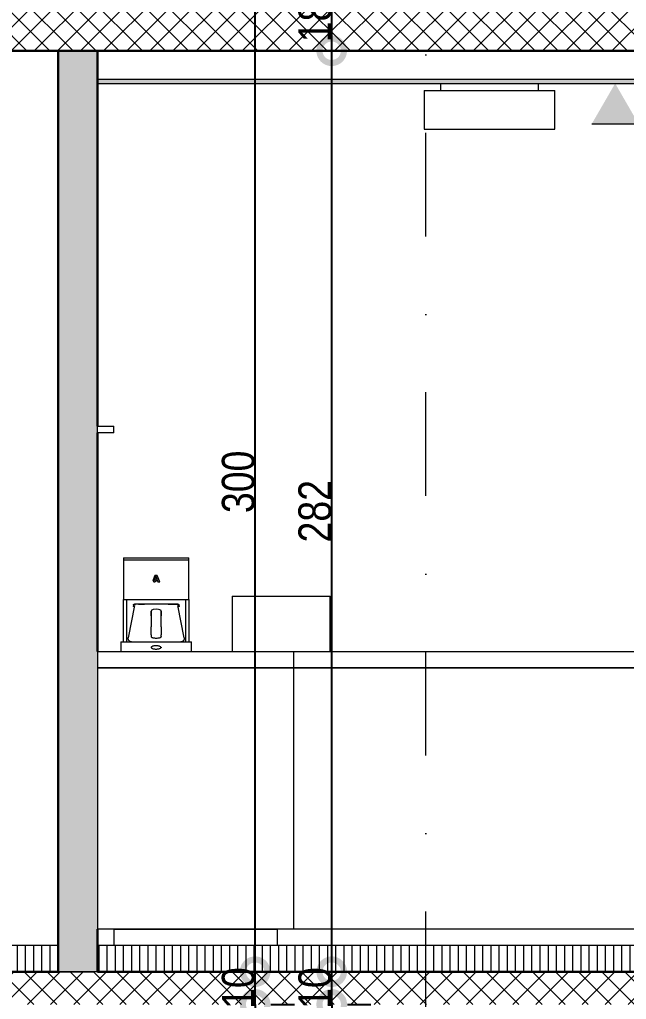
# Model space of a CAD drawing. Header units: centimetres. Extents: x 0 to 25250, y 0 to 2250.
# Drawn here: x 15586.3 to 15772, y 1397 to 1697 of the extents above; entities that cross this region are included whole.
import ezdxf

# ---------------------------------------------------------------- set-up
doc = ezdxf.new("R2010")
doc.units = ezdxf.units.CM
doc.linetypes.add('22-View-1$0$Dash', pattern=[31.75, 15.875, -15.875])
doc.linetypes.add('22-View-1$0$Dash dot', pattern=[79.375, 31.75, -23.8125, 0, -23.8125])
for name, color, linetype, lineweight in [('A-ANNO-DIMS', 7, 'Continuous', 9), ('A-ANNO-NOTE', 7, 'Continuous', 9), ('A-CLNG', 7, 'Continuous', 15), ('A-CLNG-PATT', 7, 'Continuous', 15), ('A-DETL', 7, 'Continuous', 9), ('A-FLOR-FNSH', 7, 'Continuous', 9), ('A-FLOR-LEVL', 7, 'Continuous', 9), ('A-FLOR-MCUT', 7, 'Continuous', 9), ('A-FLOR-PATT', 7, 'Continuous', 9), ('A-GENM', 7, 'Continuous', 9), ('A-WALL', 7, 'Continuous', 9), ('A-WALL-PATT', 7, 'Continuous', 9), ('E-ELEC-EQPM', 7, 'Continuous', 9), ('E-LITE-EQPM', 7, 'Continuous', 9), ('G-ANNO-DIMS', 7, 'Continuous', 9), ('I-FURN', 7, 'Continuous', 9), ('S-GRID', 7, 'Continuous', 9)]:
    doc.layers.add(name, color=color, linetype=linetype, lineweight=lineweight)
doc.styles.add('22-View-1$0$Arial Narrow', font='ARIALN.TTF', dxfattribs={"height": 10})
doc.dimstyles.new('22-View-1$0$TEC_DIM', dxfattribs={"dimscale": 30.48, "dimtxt": 10.23431, "dimasz": 0.492126, "dimexe": 0.393701, "dimexo": 0.246063, "dimgap": 0, "dimtad": 1, "dimdec": 0, "dimzin": 0, "dimdsep": 46, "dimtxsty": '22-View-1$0$Arial Narrow', "dimblk1": '22-View-1$0$_DotSmall', "dimblk2": '22-View-1$0$_DotSmall', "dimsah": 1, "dimcen": 0.09, "dimazin": 0, "dimtfac": 1, "dimtdec": 4, "dimtix": 1, "dimtmove": 0, "dimatfit": 3, "dimfxl": 1, "dimtvp": 1, "dimtolj": 1, "dimtzin": 0, "dimarcsym": 2})
pattern_1 = [(45, (15996.2383, 1739.3646), (-3.535534, 3.535534), []), (135, (15996.2383, 1739.3646), (-3.535534, -3.535534), [])]

# ---------------------------------------------------------------- blocks, each defined once
blk = doc.blocks.new('ПЛОТ - КУХНЕНСКИ-1839111-5-5')
at = {"layer": 'I-FURN', "color": 253, "true_color": 0xaaaaaa}
for p, q in [((-1452.14, 98), (-1392.14, 98)), ((-1452.14, 98), (-1452.14, 93)), ((-1392.14, 98), (-1392.14, 93)), ((-1392.14, 93), (-1452.14, 93)), ((-1452.14, 93), (-1392.14, 93)), ((-1452.14, 93), (-1452.14, 13)), ((-1392.14, 93), (-1392.14, 13)), ((-1392.14, 13), (-1452.14, 13)), ((-1447.14, 13), (-1397.14, 13)), ((-1447.14, 13), (-1447.14, 8)), ((-1397.14, 13), (-1397.14, 8)), ((-1397.14, 8), (-1447.14, 8))]:
    blk.add_line(p, q, dxfattribs=at)
blk = doc.blocks.new('ПЛОТ - КУХНЕНСКИ-1872077-5-5')
at = {"layer": 'I-FURN', "color": 253, "true_color": 0xaaaaaa}
for p, q in [((-1392.14, 98), (-1272.14, 98)), ((-1272.14, 98), (-1272.14, 93)), ((-1272.14, 93), (-1392.14, 93)), ((-1392.14, 93), (-1272.14, 93)), ((-1272.14, 93), (-1272.14, 13)), ((-1272.14, 13), (-1392.14, 13)), ((-1272.14, 13), (-1272.14, 8))]:
    blk.add_line(p, q, dxfattribs=at)
blk = doc.blocks.new('Kaffee-Filtermaschine - D 200 H 300-2335030-5-5')
at = {"layer": 'A-GENM', "color": 253, "true_color": 0xaaaaaa}
for p, q in [((-1434.59, 121.29), (-1435.12, 120.02)), ((-1434.63, 119.86), (-1434.22, 120.83)), ((-1433.94, 121.35), (-1434.5, 121.35)), ((-1434.5, 121.35), (-1434.14, 121.35)), ((-1434.5, 121.34), (-1434.5, 121.34)), ((-1434.22, 120.83), (-1434.41, 121.28)), ((-1434.41, 121.28), (-1433.6, 119.35)), ((-1434.14, 121.35), (-1433.94, 121.35)), ((-1433.03, 119.35), (-1433.85, 121.29)), ((-1435.12, 119.92), (-1434.84, 119.41)), ((-1434.85, 119.41), (-1435.12, 119.92)), ((-1435.12, 119.92), (-1435.12, 119.92)), ((-1433.81, 119.86), (-1435.02, 119.86)), ((-1435.02, 119.86), (-1435.02, 119.86)), ((-1435.02, 119.86), (-1434.63, 119.86)), ((-1434.46, 119.46), (-1433.81, 119.86)), ((-1433.6, 119.35), (-1433.03, 119.35))]:
    blk.add_line(p, q, dxfattribs=at)
for centre, major_axis, start_param, end_param in [((-1435.02, 119.98), (0, 0.117), 1.171956, 3.141593), ((-1434.5, 121.24), (0, 0.1), 5.11123, 7.332016), ((-1434.5, 121.24), (0, 0.1), 5.357984, 7.332016), ((-1434.5, 121.26), (0, 0.094), 0, 1.174826), ((-1434.5, 121.24), (0, 0.1), 5.11123, 7.332016), ((-1434.5, 121.24), (0, 0.1), 5.357984, 7.332016), ((-1434.5, 121.26), (0, 0.094), 0, 1.174826), ((-1433.94, 121.25), (0, 0.1), 5.11123, 6.283185), ((-1435.02, 119.98), (0, 0.117), 1.41816, 2.895388), ((-1435.02, 119.98), (0, 0.117), 2.059537, 3.141593), ((-1435.02, 119.98), (0, 0.117), 2.059537, 2.925181), ((-1434.76, 119.45), (0, 0.1), 2.059537, 2.959231), ((-1434.76, 119.45), (0, 0.1), 2.059537, 2.959231), ((-1434.73, 119.57), (0, 0.222), 2.959231, 3.454167), ((-1434.73, 119.57), (0, 0.222), 2.959231, 3.454167), ((-1434.96, 120.26), (0, 0.948), 3.454167, 3.700098), ((-1434.96, 120.26), (0, 0.948), 3.454167, 3.577132)]:
    blk.add_ellipse(centre, major_axis=major_axis, ratio=0.999983, start_param=start_param, end_param=end_param, dxfattribs=at)
at = {"layer": 'E-ELEC-EQPM', "color": 253, "true_color": 0xaaaaaa}
for p, q in [((-1444.14, 126.7), (-1444.14, 126)), ((-1424.14, 126), (-1424.14, 126.7)), ((-1444.14, 126), (-1444.14, 114)), ((-1424.14, 114), (-1424.14, 126)), ((-1444.14, 114), (-1424.14, 114)), ((-1444.14, 101), (-1444.14, 114)), ((-1443.14, 101), (-1443.14, 114)), ((-1440.75, 112.1), (-1442.68, 102.19)), ((-1441.09, 112.34), (-1441.14, 112.05)), ((-1440.91, 111.73), (-1440.82, 111.71)), ((-1429.32, 112.53), (-1427.51, 112.59)), ((-1425.61, 102.19), (-1427.54, 112.1)), ((-1427.47, 111.71), (-1427.38, 111.73)), ((-1427.15, 112.05), (-1427.2, 112.34)), ((-1425.14, 114), (-1425.14, 101)), ((-1424.14, 114), (-1424.14, 101)), ((-1435.64, 110.42), (-1435.64, 110.25)), ((-1435.64, 109), (-1435.64, 105.62)), ((-1432.64, 110.25), (-1432.64, 110.42)), ((-1432.64, 105.62), (-1432.64, 109)), ((-1435.64, 103.17), (-1435.64, 102.55)), ((-1435.64, 102.55), (-1435.62, 102.63)), ((-1432.66, 102.63), (-1432.64, 102.55)), ((-1432.64, 102.55), (-1432.64, 103.17)), ((-1444.94, 101), (-1444.94, 98)), ((-1444.94, 101), (-1423.34, 101)), ((-1434.08, 99.79), (-1434.19, 99.79)), ((-1432.61, 99.37), (-1432.6, 99.29)), ((-1423.34, 98), (-1423.34, 101)), ((-1434.19, 98.79), (-1434.08, 98.79))]:
    blk.add_line(p, q, dxfattribs=at)
at = {"layer": 'E-ELEC-EQPM', "color": 253, "true_color": 0xaaaaaa, "flags": 128}
for points in [[(-1444.14, 126.7), (-1443.85, 126.7), (-1443, 126.7), (-1441.63, 126.7), (-1439.82, 126.7), (-1437.69, 126.7), (-1435.35, 126.7), (-1432.94, 126.7), (-1430.6, 126.7), (-1428.46, 126.7), (-1426.66, 126.7), (-1425.29, 126.7), (-1424.43, 126.7), (-1424.14, 126.7)], [(-1424.14, 126), (-1424.43, 126), (-1425.29, 126), (-1426.66, 126), (-1428.46, 126), (-1430.6, 126), (-1432.94, 126), (-1435.35, 126), (-1437.69, 126), (-1439.82, 126), (-1441.63, 126), (-1443, 126), (-1443.85, 126), (-1444.14, 126)], [(-1440.91, 111.73), (-1440.92, 111.73), (-1440.93, 111.73), (-1440.94, 111.74), (-1440.95, 111.74), (-1440.97, 111.74), (-1440.98, 111.75), (-1440.99, 111.75), (-1441, 111.76), (-1441.01, 111.76), (-1441.01, 111.77), (-1441.02, 111.77), (-1441.03, 111.78), (-1441.04, 111.79), (-1441.05, 111.8), (-1441.06, 111.8), (-1441.07, 111.81), (-1441.07, 111.82), (-1441.08, 111.83), (-1441.09, 111.84), (-1441.09, 111.85), (-1441.1, 111.86), (-1441.11, 111.86), (-1441.11, 111.87), (-1441.12, 111.88), (-1441.12, 111.89), (-1441.12, 111.9), (-1441.13, 111.92), (-1441.13, 111.93), (-1441.13, 111.94), (-1441.14, 111.95), (-1441.14, 111.96), (-1441.14, 111.97), (-1441.14, 111.98), (-1441.14, 111.99), (-1441.14, 112), (-1441.14, 112.01), (-1441.14, 112.03), (-1441.14, 112.04), (-1441.14, 112.05), (-1441.14, 112.05)], [(-1441.09, 112.34), (-1441.08, 112.35), (-1441.08, 112.36), (-1441.08, 112.37), (-1441.07, 112.38), (-1441.07, 112.4), (-1441.07, 112.41), (-1441.06, 112.42), (-1441.05, 112.43), (-1441.05, 112.44), (-1441.04, 112.45), (-1441.04, 112.46), (-1441.03, 112.47), (-1441.02, 112.48), (-1441.01, 112.49), (-1441, 112.5), (-1441, 112.51), (-1440.99, 112.52), (-1440.98, 112.52), (-1440.97, 112.53), (-1440.96, 112.54), (-1440.95, 112.54), (-1440.94, 112.55), (-1440.93, 112.56), (-1440.91, 112.56), (-1440.9, 112.57), (-1440.89, 112.57), (-1440.88, 112.58), (-1440.87, 112.58), (-1440.86, 112.58), (-1440.84, 112.58), (-1440.83, 112.59), (-1440.82, 112.59), (-1440.81, 112.59), (-1440.8, 112.59), (-1440.78, 112.59)], [(-1440.78, 112.59), (-1440.78, 112.59), (-1440.76, 112.59), (-1440.74, 112.59), (-1440.7, 112.59), (-1440.65, 112.59), (-1440.59, 112.59), (-1440.53, 112.59)], [(-1427.5, 112.59), (-1427.51, 112.59), (-1427.52, 112.59), (-1427.55, 112.59), (-1427.59, 112.59), (-1427.63, 112.59), (-1427.69, 112.59), (-1427.76, 112.59), (-1427.84, 112.59), (-1427.93, 112.59), (-1428.03, 112.59), (-1428.13, 112.59), (-1428.25, 112.59), (-1428.38, 112.59), (-1428.52, 112.59), (-1428.66, 112.59), (-1428.82, 112.59), (-1428.98, 112.59), (-1429.15, 112.59), (-1429.33, 112.59), (-1429.52, 112.59), (-1429.71, 112.59), (-1429.91, 112.59), (-1430.12, 112.59), (-1430.33, 112.59), (-1430.56, 112.59), (-1430.78, 112.59), (-1431.01, 112.59), (-1431.25, 112.59), (-1431.49, 112.59), (-1431.74, 112.59), (-1431.99, 112.59), (-1432.24, 112.59), (-1432.5, 112.59), (-1432.75, 112.59), (-1433.01, 112.59), (-1433.28, 112.59), (-1433.54, 112.59), (-1433.81, 112.59), (-1434.07, 112.59), (-1434.34, 112.59), (-1434.6, 112.59), (-1434.87, 112.59), (-1435.13, 112.59), (-1435.39, 112.59), (-1435.65, 112.59), (-1435.91, 112.59), (-1436.16, 112.59), (-1436.42, 112.59), (-1436.66, 112.59), (-1436.91, 112.59), (-1437.15, 112.59), (-1437.38, 112.59), (-1437.61, 112.59), (-1437.83, 112.59), (-1438.05, 112.59), (-1438.26, 112.59), (-1438.47, 112.59), (-1438.67, 112.59), (-1438.86, 112.59), (-1439.04, 112.59), (-1439.22, 112.59), (-1439.38, 112.59), (-1439.54, 112.59), (-1439.69, 112.59), (-1439.83, 112.59), (-1439.97, 112.59), (-1440.09, 112.59), (-1440.2, 112.59), (-1440.31, 112.59), (-1440.4, 112.59), (-1440.48, 112.59), (-1440.56, 112.59), (-1440.62, 112.59), (-1440.68, 112.59), (-1440.72, 112.59), (-1440.75, 112.59), (-1440.77, 112.59), (-1440.78, 112.59), (-1440.78, 112.59)], [(-1439.55, 112.59), (-1439.47, 112.59), (-1439.31, 112.59), (-1439.14, 112.59), (-1438.96, 112.59), (-1438.77, 112.59), (-1438.58, 112.59), (-1438.37, 112.59), (-1438.17, 112.59), (-1437.95, 112.59), (-1437.76, 112.59)], [(-1430.53, 112.59), (-1430.45, 112.59), (-1430.24, 112.59), (-1430.02, 112.59), (-1429.82, 112.59), (-1429.62, 112.59), (-1429.43, 112.59), (-1429.25, 112.59), (-1429.07, 112.59), (-1428.9, 112.59), (-1428.74, 112.59)], [(-1427.8, 112.59), (-1427.73, 112.59), (-1427.66, 112.59), (-1427.61, 112.59), (-1427.57, 112.59), (-1427.54, 112.59), (-1427.51, 112.59), (-1427.5, 112.59), (-1427.5, 112.59)], [(-1427.5, 112.59), (-1427.49, 112.59), (-1427.48, 112.59), (-1427.47, 112.59), (-1427.45, 112.59), (-1427.44, 112.58), (-1427.43, 112.58), (-1427.42, 112.58), (-1427.41, 112.58), (-1427.39, 112.57), (-1427.38, 112.57), (-1427.37, 112.56), (-1427.36, 112.56), (-1427.35, 112.55), (-1427.34, 112.54), (-1427.33, 112.54), (-1427.32, 112.53), (-1427.31, 112.52), (-1427.3, 112.51), (-1427.29, 112.51), (-1427.28, 112.5), (-1427.27, 112.49), (-1427.27, 112.48), (-1427.26, 112.47), (-1427.25, 112.46), (-1427.24, 112.45), (-1427.24, 112.44), (-1427.23, 112.43), (-1427.23, 112.42), (-1427.22, 112.41), (-1427.22, 112.4), (-1427.21, 112.38), (-1427.21, 112.37), (-1427.2, 112.36), (-1427.2, 112.35), (-1427.2, 112.34)], [(-1427.15, 112.05), (-1427.15, 112.04), (-1427.15, 112.03), (-1427.15, 112.02), (-1427.15, 112.01), (-1427.15, 111.99), (-1427.15, 111.98), (-1427.15, 111.97), (-1427.15, 111.96), (-1427.15, 111.95), (-1427.15, 111.94), (-1427.15, 111.93), (-1427.16, 111.92), (-1427.16, 111.91), (-1427.17, 111.9), (-1427.17, 111.89), (-1427.17, 111.88), (-1427.18, 111.87), (-1427.19, 111.86), (-1427.19, 111.85), (-1427.2, 111.84), (-1427.2, 111.83), (-1427.21, 111.82), (-1427.22, 111.81), (-1427.23, 111.81), (-1427.23, 111.8), (-1427.24, 111.79), (-1427.25, 111.78), (-1427.26, 111.78), (-1427.27, 111.77), (-1427.28, 111.76), (-1427.29, 111.76), (-1427.3, 111.75), (-1427.31, 111.75), (-1427.32, 111.74), (-1427.33, 111.74), (-1427.34, 111.74), (-1427.35, 111.73), (-1427.36, 111.73), (-1427.37, 111.73), (-1427.38, 111.73)], [(-1432.64, 110.49), (-1432.65, 110.53), (-1432.66, 110.57), (-1432.69, 110.61), (-1432.73, 110.65), (-1432.83, 110.73), (-1432.99, 110.81), (-1433.47, 110.93), (-1434.2, 110.99), (-1435.04, 110.89), (-1435.32, 110.8), (-1435.47, 110.72), (-1435.55, 110.66), (-1435.59, 110.61), (-1435.62, 110.58), (-1435.64, 110.53), (-1435.64, 110.49)], [(-1435.64, 110.42), (-1435.64, 110.22), (-1435.64, 109)], [(-1435.64, 109), (-1435.64, 110.22), (-1435.64, 110.42)], [(-1432.64, 109), (-1432.64, 110.22), (-1432.64, 110.42)], [(-1432.64, 110.42), (-1432.64, 110.22), (-1432.64, 109)], [(-1435.64, 103.17), (-1435.64, 103.22), (-1435.64, 103.28), (-1435.64, 103.35), (-1435.64, 103.43), (-1435.64, 103.53), (-1435.64, 103.63), (-1435.64, 103.74), (-1435.64, 103.86), (-1435.64, 103.99), (-1435.64, 104.13), (-1435.64, 104.27), (-1435.64, 104.42), (-1435.64, 104.57), (-1435.64, 104.73), (-1435.64, 104.88), (-1435.64, 105.04), (-1435.64, 105.2), (-1435.64, 105.36), (-1435.64, 105.52), (-1435.64, 105.62)], [(-1432.64, 105.62), (-1432.64, 105.47), (-1432.64, 105.31), (-1432.64, 105.15), (-1432.64, 104.99), (-1432.64, 104.83), (-1432.64, 104.67), (-1432.64, 104.52), (-1432.64, 104.37), (-1432.64, 104.22), (-1432.64, 104.08), (-1432.64, 103.95), (-1432.64, 103.82), (-1432.64, 103.7), (-1432.64, 103.6), (-1432.64, 103.5), (-1432.64, 103.41), (-1432.64, 103.33), (-1432.64, 103.26), (-1432.64, 103.2), (-1432.64, 103.17)], [(-1441.73, 101), (-1441.77, 101), (-1441.81, 101.01), (-1441.85, 101.01), (-1441.89, 101.02), (-1441.93, 101.03), (-1441.97, 101.04), (-1442.01, 101.05), (-1442.05, 101.06), (-1442.08, 101.08), (-1442.12, 101.1), (-1442.16, 101.11), (-1442.19, 101.13), (-1442.23, 101.15), (-1442.26, 101.17), (-1442.29, 101.2), (-1442.32, 101.22), (-1442.35, 101.25), (-1442.38, 101.28), (-1442.41, 101.3), (-1442.44, 101.33), (-1442.46, 101.36), (-1442.49, 101.39), (-1442.51, 101.43), (-1442.54, 101.46), (-1442.56, 101.49), (-1442.58, 101.53), (-1442.59, 101.56), (-1442.61, 101.6), (-1442.63, 101.64), (-1442.64, 101.68), (-1442.65, 101.71), (-1442.66, 101.75), (-1442.67, 101.79), (-1442.68, 101.83), (-1442.69, 101.87), (-1442.69, 101.91), (-1442.69, 101.95), (-1442.69, 101.99), (-1442.69, 102.03), (-1442.69, 102.07), (-1442.69, 102.11), (-1442.68, 102.15), (-1442.68, 102.19), (-1442.68, 102.19)], [(-1432.64, 102.55), (-1432.66, 102.48), (-1432.72, 102.4), (-1432.81, 102.33), (-1432.93, 102.27), (-1433.08, 102.21), (-1433.26, 102.16), (-1433.46, 102.12), (-1433.68, 102.09), (-1433.91, 102.08), (-1434.14, 102.07), (-1434.38, 102.08), (-1434.61, 102.09), (-1434.82, 102.12), (-1435.03, 102.16), (-1435.2, 102.21), (-1435.36, 102.27), (-1435.48, 102.33), (-1435.57, 102.4), (-1435.62, 102.48), (-1435.64, 102.55)], [(-1425.61, 102.19), (-1425.6, 102.15), (-1425.6, 102.11), (-1425.6, 102.07), (-1425.59, 102.03), (-1425.59, 101.99), (-1425.59, 101.95), (-1425.6, 101.91), (-1425.6, 101.87), (-1425.61, 101.83), (-1425.61, 101.79), (-1425.62, 101.75), (-1425.63, 101.72), (-1425.65, 101.68), (-1425.66, 101.64), (-1425.68, 101.6), (-1425.69, 101.57), (-1425.71, 101.53), (-1425.73, 101.5), (-1425.75, 101.46), (-1425.77, 101.43), (-1425.8, 101.4), (-1425.82, 101.36), (-1425.85, 101.33), (-1425.87, 101.31), (-1425.9, 101.28), (-1425.93, 101.25), (-1425.96, 101.22), (-1425.99, 101.2), (-1426.03, 101.18), (-1426.06, 101.15), (-1426.09, 101.13), (-1426.13, 101.11), (-1426.16, 101.1), (-1426.2, 101.08), (-1426.24, 101.07), (-1426.28, 101.05), (-1426.31, 101.04), (-1426.35, 101.03), (-1426.39, 101.02), (-1426.43, 101.01), (-1426.47, 101.01), (-1426.51, 101), (-1426.55, 101), (-1426.59, 101)], [(-1441.66, 101), (-1441.68, 101), (-1441.69, 101)], [(-1441.69, 101), (-1441.67, 101), (-1441.64, 101), (-1441.6, 101), (-1441.54, 101), (-1441.48, 101), (-1441.4, 101)], [(-1432.7, 99.29), (-1432.72, 99.37), (-1432.78, 99.45), (-1432.87, 99.52), (-1432.99, 99.59), (-1433.14, 99.65), (-1433.32, 99.7), (-1433.51, 99.74), (-1433.73, 99.77), (-1433.96, 99.79), (-1434.19, 99.79), (-1434.42, 99.79), (-1434.65, 99.77), (-1434.86, 99.74), (-1435.06, 99.7), (-1435.24, 99.65), (-1435.39, 99.59), (-1435.51, 99.52), (-1435.6, 99.45), (-1435.65, 99.37), (-1435.67, 99.29)], [(-1435.67, 99.29), (-1435.65, 99.21), (-1435.6, 99.14), (-1435.51, 99.07), (-1435.39, 99), (-1435.24, 98.94), (-1435.06, 98.89), (-1434.86, 98.85), (-1434.65, 98.82), (-1434.42, 98.8), (-1434.19, 98.79), (-1433.96, 98.8), (-1433.73, 98.82), (-1433.51, 98.85), (-1433.32, 98.89), (-1433.14, 98.94), (-1432.99, 99), (-1432.87, 99.07), (-1432.78, 99.14), (-1432.72, 99.21), (-1432.7, 99.29)], [(-1432.6, 99.29), (-1432.61, 99.21), (-1432.67, 99.14)], [(-1426.93, 101), (-1426.85, 101), (-1426.78, 101), (-1426.72, 101), (-1426.67, 101), (-1426.63, 101), (-1426.61, 101), (-1426.59, 101)], [(-1426.6, 101), (-1426.62, 101), (-1426.65, 101)]]:
    blk.add_lwpolyline(points, dxfattribs=at)
blk = doc.blocks.new('toster - toster-2335973-5-5')
at = {"layer": 'E-ELEC-EQPM', "color": 253, "true_color": 0xaaaaaa}
for p, q in [((-1410.86, 115), (-1410.86, 98)), ((-1410.86, 115), (-1407.86, 115)), ((-1407.86, 115), (-1383.81, 115)), ((-1383.81, 115), (-1380.86, 115)), ((-1380.86, 98), (-1380.86, 115))]:
    blk.add_line(p, q, dxfattribs=at)
blk = doc.blocks.new('Spot Elevations - ELEVATION_PROJECT-V35-5-5')
at = {"layer": 'A-ANNO-NOTE'}
blk.add_hatch(color=256, dxfattribs=at).paths.add_polyline_path([(-886.85, 549.61), (-872.54, 549.61), (-879.69, 562)])
blk.add_line((-886.85, 549.61), (-836.85, 549.61), dxfattribs=at)
blk = doc.blocks.new('22-View-1$0$_DotSmall')
at = {"color": 0, "linetype": 'ByBlock', "const_width": 0.5}
blk.add_lwpolyline([(-0.0625, 0, 1), (0.0625, 0, 1)], format="xyb", close=True, dxfattribs=at)
blk = doc.blocks.new('*D3181')
at = {"layer": 'A-ANNO-DIMS', "color": 0, "lineweight": -2, "transparency": 16777216}
for p, q in [((15681.81, 1405.47), (15681.81, 1420.47)), ((15681.81, 1395.47), (15681.81, 1405.47)), ((15686.66, 1405.47), (15693.81, 1405.47)), ((15681.81, 1395.47), (15681.81, 1380.47)), ((15686.66, 1395.47), (15693.81, 1395.47))]:
    blk.add_line(p, q, dxfattribs=at)
at = {"layer": 'A-ANNO-DIMS', "color": 0, "lineweight": -2, "transparency": 16777216, "xscale": 15, "yscale": 15, "zscale": 15}
for p, rotation in [((15681.81, 1405.47), 270), ((15681.81, 1395.47), 90)]:
    blk.add_blockref('22-View-1$0$_DotSmall', p, dxfattribs=dict(at, rotation=rotation))
at = {"layer": 'A-ANNO-DIMS', "color": 0, "transparency": 16777216, "insert": (15676.7, 1400.47), "char_height": 10, "width": 15.2053, "attachment_point": 5, "rotation": 90, "style": '22-View-1$0$Arial Narrow'}
blk.add_mtext('\\A1;10', dxfattribs=at)
blk = doc.blocks.new('*D3182')
at = {"layer": 'A-ANNO-DIMS', "color": 0, "lineweight": -2, "transparency": 16777216}
for p, q in [((15681.81, 1405.47), (15681.81, 1687.47)), ((15686.66, 1687.47), (15693.81, 1687.47)), ((15686.66, 1405.47), (15693.81, 1405.47))]:
    blk.add_line(p, q, dxfattribs=at)
at = {"layer": 'A-ANNO-DIMS', "color": 0, "lineweight": -2, "transparency": 16777216, "xscale": 15, "yscale": 15, "zscale": 15}
for p, rotation in [((15681.81, 1687.47), 90), ((15681.81, 1405.47), 270)]:
    blk.add_blockref('22-View-1$0$_DotSmall', p, dxfattribs=dict(at, rotation=rotation))
at = {"layer": 'A-ANNO-DIMS', "color": 0, "transparency": 16777216, "insert": (15676.7, 1546.47), "char_height": 10, "width": 22.8079, "attachment_point": 5, "rotation": 90, "style": '22-View-1$0$Arial Narrow'}
blk.add_mtext('\\A1;282', dxfattribs=at)
blk = doc.blocks.new('*D3183')
at = {"layer": 'A-ANNO-DIMS', "color": 0, "lineweight": -2, "transparency": 16777216}
for p, q in [((15681.81, 1687.47), (15681.81, 1705.47)), ((15686.66, 1705.47), (15693.81, 1705.47)), ((15686.66, 1687.47), (15693.81, 1687.47))]:
    blk.add_line(p, q, dxfattribs=at)
at = {"layer": 'A-ANNO-DIMS', "color": 0, "lineweight": -2, "transparency": 16777216, "xscale": 15, "yscale": 15, "zscale": 15}
for p, rotation in [((15681.81, 1705.47), 90), ((15681.81, 1687.47), 270)]:
    blk.add_blockref('22-View-1$0$_DotSmall', p, dxfattribs=dict(at, rotation=rotation))
at = {"layer": 'A-ANNO-DIMS', "color": 0, "transparency": 16777216, "insert": (15676.7, 1696.47), "char_height": 10, "width": 15.2053, "attachment_point": 5, "rotation": 90, "style": '22-View-1$0$Arial Narrow'}
blk.add_mtext('\\A1;18', dxfattribs=at)
blk = doc.blocks.new('*D3187')
at = {"layer": 'A-ANNO-DIMS', "color": 0, "lineweight": -2, "transparency": 16777216}
for p, q in [((15658.38, 1405.47), (15658.38, 1420.47)), ((15658.38, 1395.47), (15658.38, 1405.47)), ((15663.23, 1405.47), (15670.38, 1405.47)), ((15658.38, 1395.47), (15658.38, 1380.47)), ((15663.23, 1395.47), (15670.38, 1395.47))]:
    blk.add_line(p, q, dxfattribs=at)
at = {"layer": 'A-ANNO-DIMS', "color": 0, "lineweight": -2, "transparency": 16777216, "xscale": 15, "yscale": 15, "zscale": 15}
for p, rotation in [((15658.38, 1405.47), 270), ((15658.38, 1395.47), 90)]:
    blk.add_blockref('22-View-1$0$_DotSmall', p, dxfattribs=dict(at, rotation=rotation))
at = {"layer": 'A-ANNO-DIMS', "color": 0, "transparency": 16777216, "insert": (15653.27, 1400.47), "char_height": 10, "width": 15.2053, "attachment_point": 5, "rotation": 90, "style": '22-View-1$0$Arial Narrow'}
blk.add_mtext('\\A1;10', dxfattribs=at)
blk = doc.blocks.new('*D3188')
at = {"layer": 'A-ANNO-DIMS', "color": 0, "lineweight": -2, "transparency": 16777216}
for p, q in [((15658.38, 1405.47), (15658.38, 1705.47)), ((15663.23, 1705.47), (15670.38, 1705.47)), ((15663.23, 1405.47), (15670.38, 1405.47))]:
    blk.add_line(p, q, dxfattribs=at)
at = {"layer": 'A-ANNO-DIMS', "color": 0, "lineweight": -2, "transparency": 16777216, "xscale": 15, "yscale": 15, "zscale": 15}
for p, rotation in [((15658.38, 1705.47), 90), ((15658.38, 1405.47), 270)]:
    blk.add_blockref('22-View-1$0$_DotSmall', p, dxfattribs=dict(at, rotation=rotation))
at = {"layer": 'A-ANNO-DIMS', "color": 0, "transparency": 16777216, "insert": (15653.27, 1555.47), "char_height": 10, "width": 22.8079, "attachment_point": 5, "rotation": 90, "style": '22-View-1$0$Arial Narrow'}
blk.add_mtext('\\A1;300', dxfattribs=at)
blk = doc.blocks.new('Deckenleuchte rund mit Ring Aufbau - 40-1643942-5-5')
at = {"layer": 'E-LITE-EQPM', "lineweight": 5}
for p, q in [((-1347.14, 272), (-1347.14, 269.81)), ((-1317.14, 269.81), (-1317.14, 272)), ((-1352.14, 269.81), (-1352.14, 258.03)), ((-1352.14, 269.81), (-1312.14, 269.81)), ((-1312.14, 258.03), (-1312.14, 269.81)), ((-1352.14, 258.03), (-1312.14, 258.03))]:
    blk.add_line(p, q, dxfattribs=at)
blk = doc.blocks.new('LED STRIP PHOTO_0010 - LED-1721011-5-5')
at = {"layer": 'E-LITE-EQPM', "lineweight": 5}
for p, q in [((-1452.14, 167), (-1447.14, 167)), ((-1452.14, 165), (-1452.14, 167)), ((-1447.14, 165), (-1447.14, 167)), ((-1447.14, 165), (-1452.14, 165))]:
    blk.add_line(p, q, dxfattribs=at)

msp = doc.modelspace()

# ---------------------------------------------------------------- hatches: boundary and pattern name
at = {"layer": 'A-CLNG-PATT', "lineweight": 5, "true_color": 0xffff80}
h = msp.add_hatch(color=51, dxfattribs=at)
h.paths.add_polyline_path([(16118.1, 1677.47), (16118.1, 1678.72), (16045.16, 1678.72), (16045.16, 1677.47), (16104.87, 1677.47)])
h.paths.add_polyline_path([(15610.1, 1677.47), (15881.05, 1677.47), (15881.04, 1678.72), (15610.1, 1678.72)])
h.paths.add_polyline_path([(16041.05, 1677.47), (16041.04, 1678.72), (15885.16, 1678.72), (15885.22, 1677.47), (16041, 1677.47)])
at = {"layer": 'A-FLOR-PATT'}
h = msp.add_hatch(dxfattribs=at)
h.set_pattern_fill('FP1_8', color=256, style=0, pattern_type=2)
h.set_pattern_definition(pattern_1)
h.paths.add_polyline_path([(15598.1, 1687.47), (16118.1, 1687.47), (16118.1, 1705.47), (15363.1, 1705.47), (15363.1, 1687.47), (15555.74, 1687.47)])
at = {"layer": 'A-FLOR-PATT', "true_color": 0x787878}
h = msp.add_hatch(dxfattribs=at)
h.set_pattern_fill('FP1_4', color=8, style=0, pattern_type=2)
h.set_pattern_definition([(270, (16058.1043, 1413.4686), (2.5, 2e-16), [])])
h.paths.add_polyline_path([(15388.1, 1405.47), (15598.1, 1405.47), (15598.1, 1413.47), (15388.1, 1413.47)])
h.paths.add_polyline_path([(15610.1, 1405.47), (16118.1, 1405.47), (16118.1, 1413.47), (15610.1, 1413.47)])
at = {"layer": 'A-FLOR-PATT'}
h = msp.add_hatch(dxfattribs=at)
h.set_pattern_fill('FP1_8', color=256, style=0, pattern_type=2)
h.set_pattern_definition(pattern_1)
h.paths.add_polyline_path([(15423.1, 1395.47), (16134.65, 1395.47), (16134.65, 1405.47), (15363.1, 1405.47), (15363.1, 1395.47), (15413.1, 1395.47)])
at = {"layer": 'A-WALL-PATT', "lineweight": 5, "true_color": 0x808080}
msp.add_hatch(color=8, dxfattribs=at).paths.add_polyline_path([(15610.1, 1405.47), (15610.1, 1687.47), (15598.1, 1687.47), (15598.1, 1405.47)])

# ---------------------------------------------------------------- linework, layer by layer
at = {"layer": 'A-CLNG', "lineweight": 5}
for p, q in [((15610.1, 1678.72), (15878.61, 1678.72)), ((15610.1, 1678.72), (15610.1, 1677.47)), ((15610.1, 1677.47), (15881.05, 1677.47))]:
    msp.add_line(p, q, dxfattribs=at)
at = {"layer": 'A-DETL', "color": 7, "lineweight": 30}
msp.add_line((15598.1, 1687.47), (15610.1, 1687.47), dxfattribs=at)
at = {"layer": 'A-FLOR-FNSH', "lineweight": 30}
for p, q in [((15388.1, 1687.47), (15598.1, 1687.47)), ((15610.1, 1687.47), (16118.1, 1687.47)), ((15598.1, 1405.47), (15598.1, 1413.47)), ((15610.1, 1413.47), (15610.1, 1405.47)), ((15388.1, 1405.47), (15598.1, 1405.47)), ((15610.1, 1405.47), (16118.1, 1405.47))]:
    msp.add_line(p, q, dxfattribs=at)
at = {"layer": 'A-FLOR-FNSH'}
for p, q in [((15598.1, 1413.47), (15388.1, 1413.47)), ((15615.1, 1413.47), (15610.1, 1413.47)), ((15890.87, 1413.47), (15665.1, 1413.47))]:
    msp.add_line(p, q, dxfattribs=at)
at = {"layer": 'A-FLOR-LEVL', "linetype": '22-View-1$0$Dash'}
msp.add_line((15180.69, 1405.47), (17044.79, 1405.47), dxfattribs=at)
at = {"layer": 'A-FLOR-MCUT'}
msp.add_line((15610.1, 1405.47), (15598.1, 1405.47), dxfattribs=at)
at = {"layer": 'A-WALL', "lineweight": 30}
for p, q in [((15598.1, 1413.47), (15598.1, 1687.47)), ((15610.1, 1572.47), (15610.1, 1687.47)), ((15610.1, 1503.47), (15610.1, 1570.47)), ((15610.1, 1413.47), (15610.1, 1418.47))]:
    msp.add_line(p, q, dxfattribs=at)
at = {"layer": 'S-GRID', "color": 1, "linetype": '22-View-1$0$Dash dot', "lineweight": 18, "true_color": 0xff0000}
msp.add_line((15710.6, 1312.72), (15710.6, 2057.56), dxfattribs=at)

# ---------------------------------------------------------------- block references
at = {"layer": 'E-ELEC-EQPM', "color": 253, "true_color": 0xaaaaaa}
for name in ['Kaffee-Filtermaschine - D 200 H 300-2335030-5-5', 'toster - toster-2335973-5-5']:
    msp.add_blockref(name, (17062.25, 1405.47), dxfattribs=at)
at = {"layer": 'E-LITE-EQPM', "lineweight": 5}
for name in ['Deckenleuchte rund mit Ring Aufbau - 40-1643942-5-5', 'LED STRIP PHOTO_0010 - LED-1721011-5-5']:
    msp.add_blockref(name, (17062.25, 1405.47), dxfattribs=at)
at = {"layer": 'G-ANNO-DIMS'}
msp.add_blockref('Spot Elevations - ELEVATION_PROJECT-V35-5-5', (16648.25, 1115.47), dxfattribs=at)
at = {"layer": 'I-FURN', "color": 253, "true_color": 0xaaaaaa}
for name in ['ПЛОТ - КУХНЕНСКИ-1839111-5-5', 'ПЛОТ - КУХНЕНСКИ-1872077-5-5']:
    msp.add_blockref(name, (17062.25, 1405.47), dxfattribs=at)

# ---------------------------------------------------------------- dimensions: what is measured, and where the dimension line sits
at = {"layer": 'A-ANNO-DIMS'}
for base, p1, p2, override, picture, middle in [((15658.38, 1705.47), (15655.73, 1405.47), (15655.73, 1705.47), {"dimpost": '<>', "dimfxl": 300}, '*D3188', (15653.27, 1555.47)), ((15681.81, 1705.47), (15679.16, 1687.47), (15679.16, 1705.47), {"dimpost": '<>', "dimfxl": 18}, '*D3183', (15676.7, 1696.47)), ((15681.81, 1687.47), (15679.16, 1405.47), (15679.16, 1687.47), {"dimpost": '<>', "dimfxl": 282}, '*D3182', (15676.7, 1546.47)), ((15658.38, 1405.47), (15655.73, 1395.47), (15655.73, 1405.47), {"dimpost": '<>', "dimfxl": 10}, '*D3187', (15653.27, 1400.47)), ((15681.81, 1405.47), (15679.16, 1395.47), (15679.16, 1405.47), {"dimpost": '<>', "dimfxl": 10}, '*D3181', (15676.7, 1400.47))]:
    dim = msp.add_linear_dim(base=base, p1=p1, p2=p2, angle=90, dimstyle='22-View-1$0$TEC_DIM', override=override, dxfattribs=at)
    dim.commit()
    dim.dimension.update_dxf_attribs({"geometry": picture, "text_midpoint": middle})

doc.saveas('drawing.dxf')
